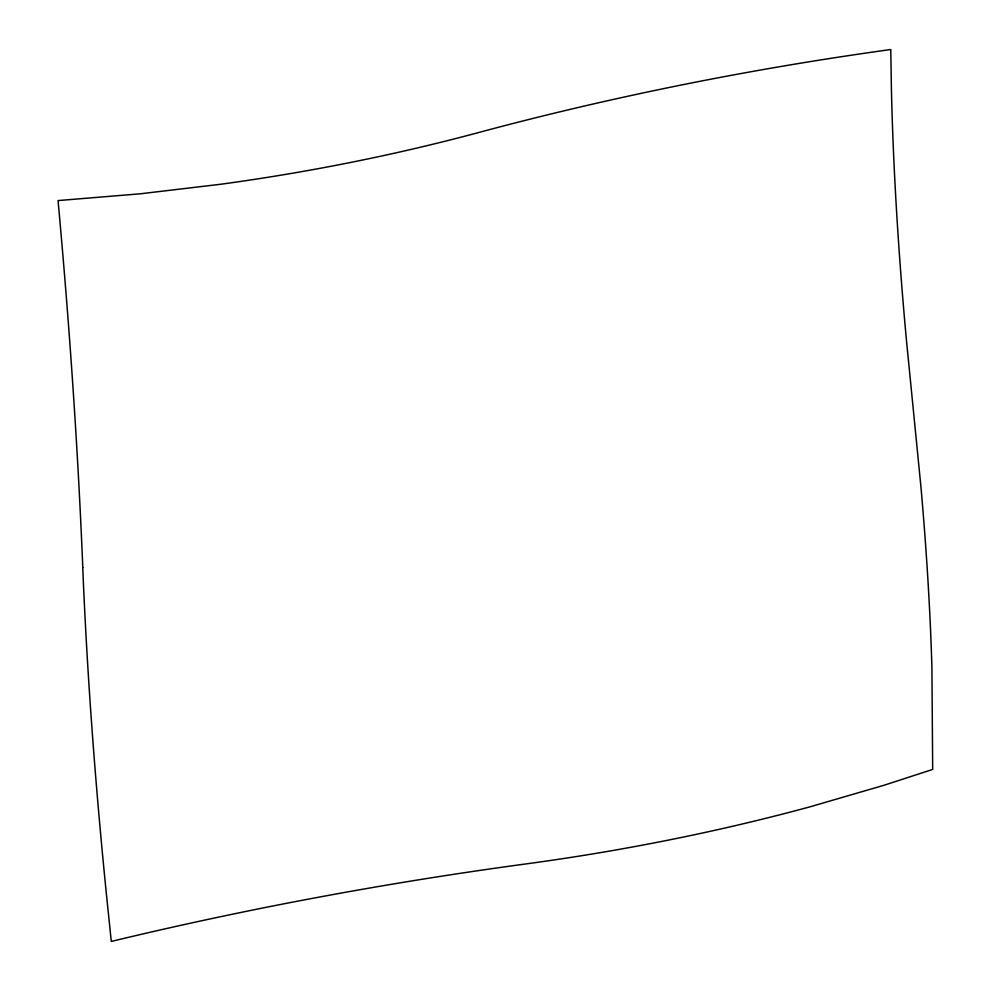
<?xml version="1.0" encoding="UTF-8"?>
<svg xmlns="http://www.w3.org/2000/svg" width="991" height="991" viewBox="0 0 991 991"><rect width="100%" height="100%" fill="white"/><g stroke="black" fill="none" stroke-linecap="round" stroke-linejoin="round"><path stroke-width="1.49" d="M82.786 567.509A2437.823 505.162 78.7 0 0 58.06 200.578L140.127 193.815L220.683 184.264A1217.741 664.292 -3.3 0 0 478.48 132.571A1971.186 1075.297 -3.3 0 1 890.76 49.525L891.454 90.949A1290.654 267.446 78.7 0 0 906.356 339.343L920.924 486.73A1075.185 222.802 78.7 0 1 931.912 667.649L932.68 769.437L884.083 785.244L810.019 806.823A1301.319 709.878 -3.3 0 1 526.531 863.842A2391.333 1304.49 -3.3 0 0 111.289 941.425L106.161 891.789A1794.49 371.848 78.7 0 1 82.736 567.397"/></g></svg>
